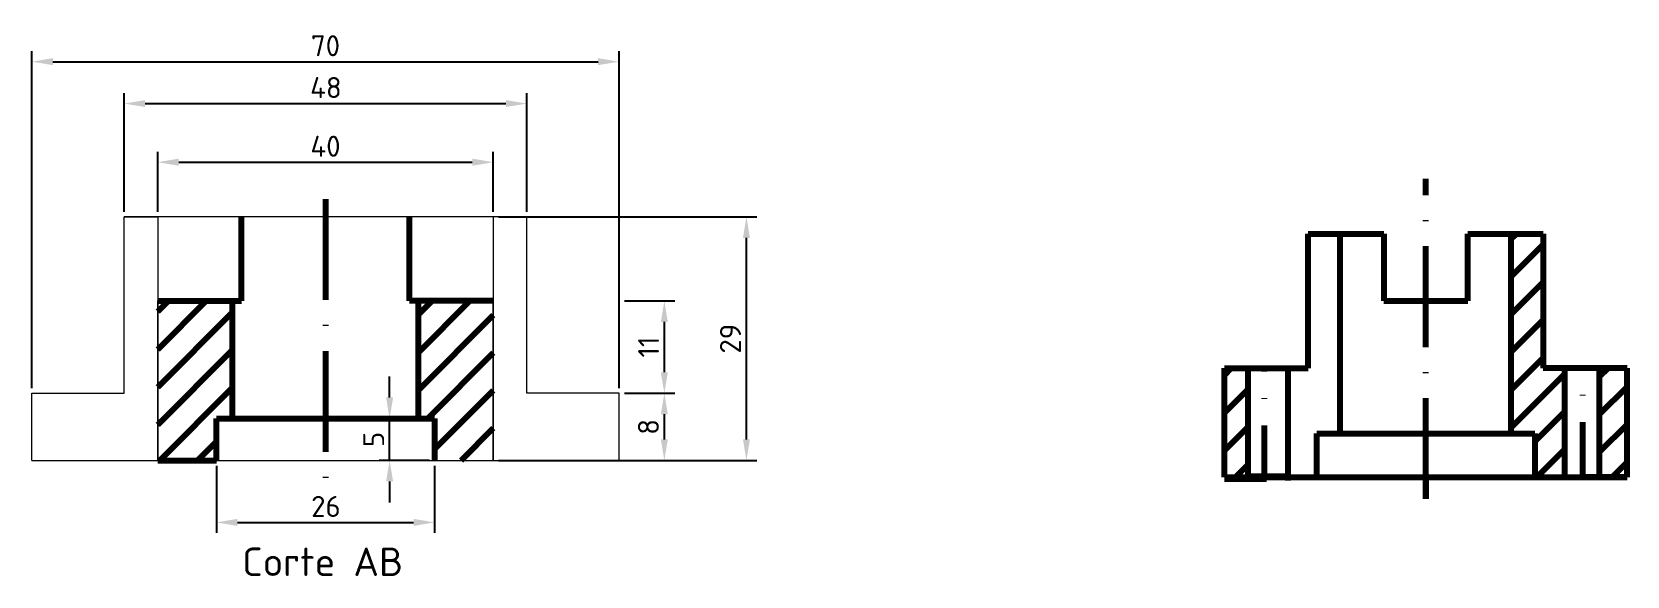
# Model space of a CAD drawing. Header units: millimetres. Extents: x 2504 to 2695, y 1738 to 1803.
import ezdxf

# ---------------------------------------------------------------- set-up
doc = ezdxf.new("R2010")
doc.units = ezdxf.units.MM
doc.linetypes.add('ACAD_ISO10W100', pattern=[18, 12, -3, 0, -3])
doc.linetypes.add('TRAÇOPONTO2', pattern=[12.7, 6.35, -3.175, 0, -3.175])
doc.styles.get("Standard").update_dxf_attribs({"font": 'isocpeur.ttf'})
doc.dimstyles.new('ISO-25', dxfattribs={"dimtxt": 2.5, "dimasz": 2.5, "dimexe": 1.25, "dimexo": 0.625, "dimtad": 1, "dimtxsty": 'Standard', "dimcen": 2.5, "dimadec": 0, "dimazin": 0, "dimtfac": 1, "dimtmove": 0, "dimatfit": 3, "dimfxl": 1, "dimarcsym": 0})

# ---------------------------------------------------------------- blocks, each defined once
blk = doc.blocks.new('*D12')
at = {"color": 0, "lineweight": -2, "transparency": 16777216}
for p, q in [((2515.46, 1781.51), (2515.46, 1795.64)), ((2563.46, 1781.51), (2563.46, 1795.64)), ((2517.96, 1794.39), (2560.96, 1794.39))]:
    blk.add_line(p, q, dxfattribs=at)
at = {"color": 0, "lineweight": 100, "transparency": 16777216}
for points in [[(2517.96, 1794.81), (2517.96, 1793.98), (2515.46, 1794.39)], [(2560.96, 1794.81), (2560.96, 1793.98), (2563.46, 1794.39)]]:
    blk.add_solid(points, dxfattribs=at)
at = {"layer": 'Defpoints', "color": 0, "lineweight": 100, "transparency": 16777216}
for p in [(2563.46, 1794.39), (2515.46, 1780.89), (2563.46, 1780.89)]:
    blk.add_point(p, dxfattribs=at)
at = {"color": 0, "lineweight": 100, "transparency": 16777216, "insert": (2539.51, 1796.3), "char_height": 2.5, "attachment_point": 5}
blk.add_mtext('48', dxfattribs=at)
blk = doc.blocks.new('*D13')
at = {"color": 0, "lineweight": -2, "transparency": 16777216}
for p, q in [((2504.46, 1760.51), (2504.46, 1800.63)), ((2506.96, 1799.38), (2571.96, 1799.38)), ((2574.46, 1760.51), (2574.46, 1800.63))]:
    blk.add_line(p, q, dxfattribs=at)
at = {"color": 0, "lineweight": 100, "transparency": 16777216}
for points in [[(2506.96, 1799.8), (2506.96, 1798.97), (2504.46, 1799.38)], [(2571.96, 1799.8), (2571.96, 1798.97), (2574.46, 1799.38)]]:
    blk.add_solid(points, dxfattribs=at)
at = {"layer": 'Defpoints', "color": 0, "lineweight": 100, "transparency": 16777216}
for p in [(2574.46, 1799.38), (2504.46, 1759.89), (2574.46, 1759.89)]:
    blk.add_point(p, dxfattribs=at)
at = {"color": 0, "lineweight": 100, "transparency": 16777216, "insert": (2539.46, 1801.28), "char_height": 2.5, "attachment_point": 5}
blk.add_mtext('70', dxfattribs=at)
blk = doc.blocks.new('*D14')
at = {"color": 0, "lineweight": -2, "transparency": 16777216}
for p, q in [((2519.46, 1781.51), (2519.46, 1788.66)), ((2521.96, 1787.41), (2556.96, 1787.41)), ((2559.46, 1781.51), (2559.46, 1788.66))]:
    blk.add_line(p, q, dxfattribs=at)
at = {"color": 0, "lineweight": 100, "transparency": 16777216}
for points in [[(2521.96, 1787.83), (2521.96, 1786.99), (2519.46, 1787.41)], [(2556.96, 1787.83), (2556.96, 1786.99), (2559.46, 1787.41)]]:
    blk.add_solid(points, dxfattribs=at)
at = {"layer": 'Defpoints', "color": 0, "lineweight": 100, "transparency": 16777216}
for p in [(2559.46, 1787.41), (2519.46, 1780.89), (2559.46, 1780.89)]:
    blk.add_point(p, dxfattribs=at)
at = {"color": 0, "lineweight": 100, "transparency": 16777216, "insert": (2539.46, 1789.31), "char_height": 2.5, "attachment_point": 5}
blk.add_mtext('40', dxfattribs=at)
blk = doc.blocks.new('*D15')
at = {"color": 0, "lineweight": -2, "transparency": 16777216}
for p, q in [((2575.09, 1759.89), (2581.1, 1759.89)), ((2579.85, 1754.39), (2579.85, 1757.39)), ((2575.09, 1751.89), (2581.1, 1751.89))]:
    blk.add_line(p, q, dxfattribs=at)
at = {"color": 0, "lineweight": 100, "transparency": 16777216}
for points in [[(2579.43, 1757.39), (2580.26, 1757.39), (2579.85, 1759.89)], [(2579.43, 1754.39), (2580.26, 1754.39), (2579.85, 1751.89)]]:
    blk.add_solid(points, dxfattribs=at)
at = {"layer": 'Defpoints', "color": 0, "lineweight": 100, "transparency": 16777216}
for p in [(2574.46, 1759.89), (2579.85, 1759.89), (2574.46, 1751.89)]:
    blk.add_point(p, dxfattribs=at)
at = {"color": 0, "lineweight": 100, "transparency": 16777216, "insert": (2577.95, 1755.89), "char_height": 2.5, "attachment_point": 5, "rotation": 90}
blk.add_mtext('8', dxfattribs=at)
blk = doc.blocks.new('*D16')
at = {"color": 0, "lineweight": -2, "transparency": 16777216}
for p, q in [((2575.09, 1770.89), (2581.1, 1770.89)), ((2579.85, 1762.39), (2579.85, 1768.39)), ((2575.09, 1759.89), (2581.1, 1759.89))]:
    blk.add_line(p, q, dxfattribs=at)
at = {"color": 0, "lineweight": 100, "transparency": 16777216}
for points in [[(2579.43, 1768.39), (2580.26, 1768.39), (2579.85, 1770.89)], [(2579.43, 1762.39), (2580.26, 1762.39), (2579.85, 1759.89)]]:
    blk.add_solid(points, dxfattribs=at)
at = {"layer": 'Defpoints', "color": 0, "lineweight": 100, "transparency": 16777216}
for p in [(2574.46, 1770.89), (2579.85, 1770.89), (2574.46, 1759.89)]:
    blk.add_point(p, dxfattribs=at)
at = {"color": 0, "lineweight": 100, "transparency": 16777216, "insert": (2577.97, 1765.39), "char_height": 2.5, "attachment_point": 5, "rotation": 90}
blk.add_mtext('11', dxfattribs=at)
blk = doc.blocks.new('*D17')
at = {"color": 0, "lineweight": -2, "transparency": 16777216}
for p, q in [((2560.09, 1780.89), (2590.88, 1780.89)), ((2589.63, 1754.39), (2589.63, 1778.39)), ((2560.09, 1751.89), (2590.88, 1751.89))]:
    blk.add_line(p, q, dxfattribs=at)
at = {"color": 0, "lineweight": 100, "transparency": 16777216}
for points in [[(2589.22, 1778.39), (2590.05, 1778.39), (2589.63, 1780.89)], [(2589.22, 1754.39), (2590.05, 1754.39), (2589.63, 1751.89)]]:
    blk.add_solid(points, dxfattribs=at)
at = {"layer": 'Defpoints', "color": 0, "lineweight": 100, "transparency": 16777216}
for p in [(2559.46, 1780.89), (2589.63, 1780.89), (2559.46, 1751.89)]:
    blk.add_point(p, dxfattribs=at)
at = {"color": 0, "lineweight": 100, "transparency": 16777216, "insert": (2587.73, 1766.39), "char_height": 2.5, "attachment_point": 5, "rotation": 90}
blk.add_mtext('29', dxfattribs=at)
blk = doc.blocks.new('*D18')
at = {"color": 0, "lineweight": -2, "transparency": 16777216}
for p, q in [((2547.1, 1759.39), (2547.1, 1761.89)), ((2551.84, 1756.89), (2545.85, 1756.89)), ((2547.1, 1751.89), (2547.1, 1756.89)), ((2551.84, 1751.89), (2545.85, 1751.89)), ((2547.1, 1749.39), (2547.1, 1746.89))]:
    blk.add_line(p, q, dxfattribs=at)
at = {"color": 0, "lineweight": 100, "transparency": 16777216}
for points in [[(2546.68, 1759.39), (2547.52, 1759.39), (2547.1, 1756.89)], [(2546.68, 1749.39), (2547.52, 1749.39), (2547.1, 1751.89)]]:
    blk.add_solid(points, dxfattribs=at)
at = {"layer": 'Defpoints', "color": 0, "lineweight": 100, "transparency": 16777216}
for p in [(2547.1, 1756.89), (2552.46, 1756.89), (2552.46, 1751.89)]:
    blk.add_point(p, dxfattribs=at)
at = {"color": 0, "lineweight": 100, "transparency": 16777216, "insert": (2545.2, 1754.39), "char_height": 2.5, "attachment_point": 5, "rotation": 90}
blk.add_mtext('5', dxfattribs=at)
blk = doc.blocks.new('*D19')
at = {"color": 0, "lineweight": -2, "transparency": 16777216}
for p, q in [((2526.46, 1751.26), (2526.46, 1743.26)), ((2552.46, 1751.26), (2552.46, 1743.26)), ((2528.96, 1744.51), (2549.96, 1744.51))]:
    blk.add_line(p, q, dxfattribs=at)
at = {"color": 0, "lineweight": 100, "transparency": 16777216}
for points in [[(2528.96, 1744.93), (2528.96, 1744.09), (2526.46, 1744.51)], [(2549.96, 1744.93), (2549.96, 1744.09), (2552.46, 1744.51)]]:
    blk.add_solid(points, dxfattribs=at)
at = {"layer": 'Defpoints', "color": 0, "lineweight": 100, "transparency": 16777216}
for p in [(2526.46, 1751.89), (2552.46, 1751.89), (2552.46, 1744.51)]:
    blk.add_point(p, dxfattribs=at)
at = {"color": 0, "lineweight": 100, "transparency": 16777216, "insert": (2539.51, 1746.41), "char_height": 2.5, "attachment_point": 5}
blk.add_mtext('26', dxfattribs=at)

msp = doc.modelspace()

# ---------------------------------------------------------------- hatches: boundary and pattern name
at = {"lineweight": 100}
h = msp.add_hatch(dxfattribs=at)
h.set_pattern_fill('ANSI31', color=256)
h.paths.add_polyline_path([(2649.402, 1762.864), (2646.606, 1762.864), (2646.606, 1749.894), (2649.402, 1749.894)])
h.paths.add_polyline_path([(2694.606, 1762.894), (2691.336, 1762.894), (2691.336, 1750.891), (2691.336, 1749.894), (2694.331, 1749.894), (2694.606, 1749.894)])
h.paths.add_polyline_path([(2687.142, 1762.894), (2684.606, 1762.894), (2684.606, 1778.894), (2680.753, 1778.894), (2680.753, 1755.093), (2683.605, 1755.093), (2683.605, 1749.894), (2687.142, 1749.894)])
h = msp.add_hatch(dxfattribs=at)
h.set_pattern_fill('ANSI31', color=256)
h.paths.add_polyline_path([(2528.332, 1770.886), (2519.463, 1770.886), (2519.463, 1751.886), (2526.463, 1751.886), (2526.463, 1756.886), (2528.332, 1756.886)])
h.paths.add_polyline_path([(2559.463, 1770.886), (2550.495, 1770.886), (2550.495, 1756.886), (2552.463, 1756.886), (2552.463, 1751.886), (2559.463, 1751.886)])

# ---------------------------------------------------------------- linework, layer by layer
at = {"linetype": 'ACAD_ISO10W100', "lineweight": 100}
for p, q in [((2670.606, 1747.3), (2670.606, 1785.412)), ((2539.463, 1783.021), (2539.463, 1749.699)), ((2526.463, 1751.886), (2526.463, 1756.886)), ((2552.463, 1756.886), (2552.463, 1751.886)), ((2519.463, 1751.886), (2526.463, 1751.886)), ((2670.606, 1749.894), (2670.606, 1747.3))]:
    msp.add_line(p, q, dxfattribs=at)
at = {"lineweight": 5}
for p, q in [((2515.463, 1759.886), (2515.463, 1780.886)), ((2563.463, 1780.886), (2515.463, 1780.886)), ((2515.463, 1780.886), (2519.463, 1780.886)), ((2519.463, 1780.886), (2519.463, 1751.886)), ((2563.463, 1780.886), (2559.463, 1780.886)), ((2559.463, 1780.886), (2559.463, 1751.886)), ((2563.463, 1759.886), (2563.463, 1780.886)), ((2519.463, 1751.886), (2519.463, 1770.886)), ((2519.463, 1770.886), (2522.142, 1770.886)), ((2559.463, 1770.886), (2556.485, 1770.886)), ((2559.463, 1751.886), (2559.463, 1770.886)), ((2504.463, 1751.886), (2504.463, 1759.886)), ((2504.463, 1759.886), (2515.463, 1759.886)), ((2574.463, 1759.886), (2563.463, 1759.886)), ((2574.463, 1751.886), (2574.463, 1759.886)), ((2504.463, 1751.886), (2574.463, 1751.886))]:
    msp.add_line(p, q, dxfattribs=at)
at = {"lineweight": 100}
for p, q in [((2529.463, 1770.886), (2529.463, 1780.886)), ((2549.463, 1770.886), (2549.463, 1780.886)), ((2656.606, 1762.894), (2656.606, 1778.894)), ((2656.606, 1778.894), (2665.606, 1778.894)), ((2660.385, 1778.827), (2660.385, 1754.882)), ((2665.606, 1778.894), (2665.606, 1770.886)), ((2675.606, 1770.886), (2675.606, 1778.894)), ((2675.606, 1778.894), (2684.606, 1778.894)), ((2680.753, 1778.827), (2680.753, 1755.082)), ((2684.606, 1778.894), (2684.606, 1762.894)), ((2519.463, 1770.886), (2529.463, 1770.886)), ((2528.332, 1770.886), (2528.332, 1756.886)), ((2559.463, 1770.886), (2549.463, 1770.886)), ((2550.495, 1770.886), (2550.495, 1756.886)), ((2665.606, 1770.886), (2675.606, 1770.886)), ((2646.606, 1749.894), (2646.606, 1762.894)), ((2646.606, 1762.894), (2656.606, 1762.894)), ((2646.606, 1762.864), (2649.402, 1762.864)), ((2649.402, 1762.864), (2649.402, 1749.495)), ((2654.194, 1749.495), (2654.194, 1762.664)), ((2694.606, 1762.894), (2684.606, 1762.894)), ((2687.142, 1762.894), (2687.142, 1749.894)), ((2691.336, 1750.891), (2691.336, 1762.864)), ((2694.606, 1749.894), (2694.606, 1762.894)), ((2526.463, 1756.886), (2552.463, 1756.886)), ((2657.605, 1750.093), (2657.605, 1755.093)), ((2657.605, 1755.093), (2683.605, 1755.093)), ((2683.605, 1755.093), (2683.605, 1750.093)), ((2646.606, 1749.894), (2694.606, 1749.894)), ((2646.606, 1749.694), (2651.606, 1749.694)), ((2649.402, 1750.034), (2654.011, 1750.034)), ((2651.606, 1749.894), (2651.599, 1750.093)), ((2687.142, 1749.894), (2691.336, 1749.894)), ((2694.331, 1749.894), (2689.331, 1749.894)), ((2689.331, 1749.894), (2689.938, 1749.894)), ((2691.336, 1749.894), (2691.336, 1750.891))]:
    msp.add_line(p, q, dxfattribs=at)
at = {"linetype": 'TRAÇOPONTO2', "lineweight": 100}
for p, q in [((2651.399, 1749.694), (2651.399, 1762.664)), ((2689.339, 1750.093), (2689.339, 1763.063))]:
    msp.add_line(p, q, dxfattribs=at)

# ---------------------------------------------------------------- texts
at = {"lineweight": 100}
msp.add_text('Corte AB', height=3.392, dxfattribs=at).set_placement((2529.53, 1738.126))

# ---------------------------------------------------------------- dimensions: what is measured, and where the dimension line sits
for base, p1, p2, picture, middle in [((2574.463, 1799.382), (2504.463, 1759.886), (2574.463, 1759.886), '*D13', (2539.463, 1801.284)), ((2559.463, 1787.411), (2519.463, 1780.886), (2559.463, 1780.886), '*D14', (2539.463, 1789.312))]:
    dim = msp.add_linear_dim(base=base, p1=p1, p2=p2, dimstyle='ISO-25', dxfattribs=at)
    dim.commit()
    dim.dimension.update_dxf_attribs({"geometry": picture, "text_midpoint": middle})
for base, p1, p2, picture, middle in [((2563.463, 1794.394), (2515.463, 1780.886), (2563.463, 1780.886), '*D12', (2539.513, 1794.394)), ((2552.463, 1744.511), (2526.463, 1751.886), (2552.463, 1751.886), '*D19', (2539.513, 1744.511))]:
    dim = msp.add_linear_dim(base=base, p1=p1, p2=p2, dimstyle='ISO-25', dxfattribs=at)
    dim.commit()
    dim.dimension.update_dxf_attribs({"geometry": picture, "text_midpoint": middle, "dimtype": 160})
for base, p1, p2, picture, middle in [((2589.632, 1780.886), (2559.463, 1751.886), (2559.463, 1780.886), '*D17', (2587.73, 1766.386)), ((2579.848, 1770.886), (2574.463, 1759.886), (2574.463, 1770.886), '*D16', (2577.968, 1765.386)), ((2547.101, 1756.886), (2552.463, 1751.886), (2552.463, 1756.886), '*D18', (2545.205, 1754.386)), ((2579.848, 1759.886), (2574.463, 1751.886), (2574.463, 1759.886), '*D15', (2577.946, 1755.886))]:
    dim = msp.add_linear_dim(base=base, p1=p1, p2=p2, angle=90, dimstyle='ISO-25', dxfattribs=at)
    dim.commit()
    dim.dimension.update_dxf_attribs({"geometry": picture, "text_midpoint": middle})

doc.saveas('drawing.dxf')
